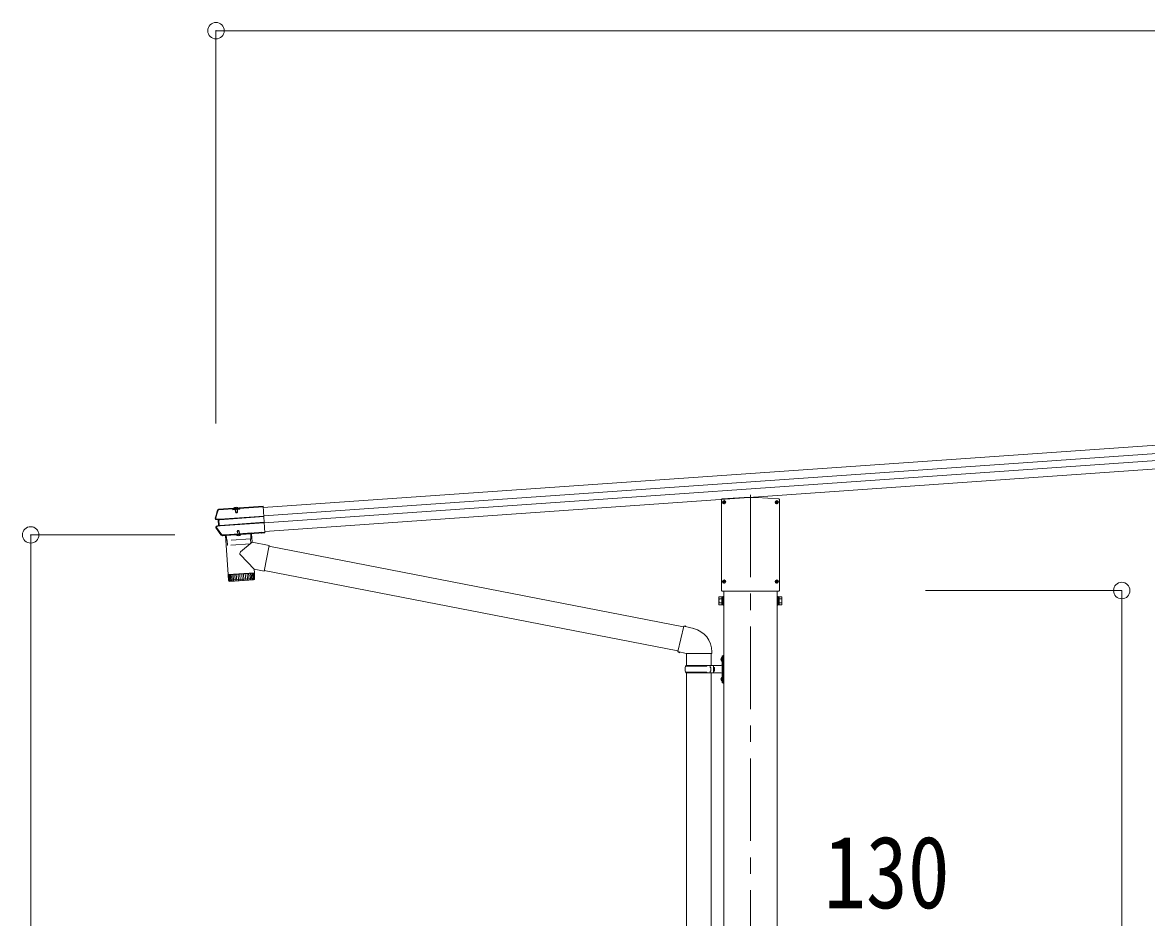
# Model space of a CAD drawing. Units: millimetres at full size; details may follow other scales. Extents: x -11243 to 11243, y -7760 to 7760.
# Drawn here: x 1431 to 4161, y -3009 to -837 of the extents above; entities that cross this region are included whole.
import ezdxf
from ezdxf.enums import TextEntityAlignment as Align

# ---------------------------------------------------------------- set-up
doc = ezdxf.new("R2010")
doc.units = ezdxf.units.MM
doc.header["$LTSCALE"] = 40
doc.header["$PDMODE"] = 32
doc.header["$PDSIZE"] = 40
for name, pattern in [('CHAIN1', [8, 5, -1, 1, -1]), ('DASHED1', [1.8, 1.2, -0.6]), ('USER2', [15, 10, -1, 1, -1, 1, -1])]:
    doc.linetypes.add(name, pattern=pattern)
for name, color, linetype, lineweight in [('0-1_本体', 5, 'CHAIN1', 9), ('0-3_ELV2', 4, 'Continuous', 9), ('0-6_OTH_LINE', 6, 'Continuous', 9), ('0-9_OUTLINE', 7, 'Continuous', 9)]:
    doc.layers.add(name, color=color, linetype=linetype, lineweight=lineweight)
doc.styles.add('ＭＳ ゴシック', font='')
doc.styles.get('ＭＳ ゴシック').set_extended_font_data('MS Gothic')

msp = doc.modelspace()

# ---------------------------------------------------------------- linework, layer by layer
at = {"layer": '0-1_本体'}
msp.add_line((3199.44, -1983.1), (3199.44, -5208.89), dxfattribs=at)
at = {"layer": '0-3_ELV2'}
for p, q in [((2016.14, -2014.03), (7594.87, -1623.96)), ((2017.56, -2034.34), (7596.29, -1644.27)), ((7597.49, -1661.48), (2018.77, -2051.58)), ((7598.91, -1681.79), (2020.19, -2071.89)), ((3183.88, -1989.33), (3183.92, -1990.32)), ((3214.99, -1989.33), (3214.96, -1990.32)), ((3268.22, -1993.05), (3214.99, -1989.32)), ((1907.78, -2018.42), (1907.59, -2018.56)), ((1907.59, -2018.56), (1907.69, -2020.03)), ((1907.69, -2020.03), (1907.82, -2019.95)), ((1908.01, -2018.39), (1907.78, -2018.42)), ((1907.89, -2019.91), (1907.78, -2018.42)), ((1907.82, -2019.95), (1907.89, -2019.91)), ((1907.89, -2019.91), (1943.5, -2017.42)), ((1908.01, -2018.39), (1943.39, -2015.92)), ((1942.21, -2017.63), (1942.35, -2019.59)), ((1959.31, -2018.41), (1942.35, -2019.59)), ((1943.5, -2017.42), (1943.39, -2015.92)), ((1943.64, -2016.71), (1943.39, -2015.92)), ((1943.57, -2018), (1943.54, -2017.54)), ((1957.88, -2017), (1943.57, -2018)), ((1957.63, -2015.87), (1943.66, -2016.85)), ((1943.66, -2016.85), (1943.74, -2017.99)), ((1944.79, -2016.77), (1944.78, -2016.57)), ((1956.06, -2016.53), (1945.37, -2017.27)), ((1947.73, -2017.71), (1947.83, -2019.21)), ((1948.32, -2018.47), (1948.45, -2017.96)), ((1948.32, -2018.47), (1953.31, -2018.12)), ((1948.32, -2018.47), (1948.8, -2025.35)), ((1948.75, -2018.44), (1948.66, -2017.95)), ((1948.75, -2018.44), (1949.3, -2026.24)), ((1952.88, -2018.15), (1952.9, -2017.65)), ((1952.88, -2018.15), (1953.42, -2025.95)), ((1953.31, -2018.12), (1953.1, -2017.64)), ((1953.31, -2018.12), (1953.79, -2025.01)), ((1953.82, -2018.79), (1953.72, -2017.29)), ((1955.37, -2017.48), (1955.3, -2016.58)), ((1956.56, -2015.94), (1956.55, -2015.75)), ((1957.76, -2014.91), (1957.63, -2015.74)), ((1957.63, -2015.87), (1957.71, -2017.01)), ((1957.76, -2014.91), (2015.92, -2010.85)), ((1957.86, -2016.41), (1957.76, -2014.91)), ((1957.84, -2016.54), (1957.86, -2016.41)), ((1959.17, -2016.44), (1957.84, -2016.54)), ((1957.84, -2016.54), (1957.88, -2017)), ((1957.86, -2016.41), (2016.02, -2012.35)), ((1959.17, -2016.44), (1959.31, -2018.41)), ((2015.92, -2010.85), (2020.42, -2075.29)), ((3129.26, -1994.54), (3129.26, -2215.19)), ((3133.19, -2000.71), (3134.3, -2000.69)), ((3133.19, -2001.71), (3134.3, -2001.72)), ((3134.3, -2000.69), (3134.82, -2000.59)), ((3134.3, -2001.72), (3134.82, -2001.82)), ((3134.92, -2000.07), (3134.82, -2000.59)), ((3134.92, -2002.34), (3134.82, -2001.82)), ((3134.94, -1998.96), (3134.92, -2000.07)), ((3134.94, -2003.45), (3134.92, -2002.34)), ((3135.94, -1998.96), (3135.96, -2000.07)), ((3135.94, -2003.45), (3135.96, -2002.34)), ((3135.96, -2000.07), (3136.06, -2000.59)), ((3135.96, -2002.34), (3136.06, -2001.82)), ((3136.57, -2000.69), (3136.06, -2000.59)), ((3136.57, -2001.72), (3136.06, -2001.82)), ((3137.68, -2000.71), (3136.57, -2000.69)), ((3137.68, -2001.71), (3136.57, -2001.72)), ((3261.19, -2000.71), (3262.3, -2000.69)), ((3261.19, -2001.71), (3262.3, -2001.72)), ((3262.3, -2000.69), (3262.82, -2000.59)), ((3262.3, -2001.72), (3262.82, -2001.82)), ((3262.92, -2000.07), (3262.82, -2000.59)), ((3262.92, -2002.34), (3262.82, -2001.82)), ((3262.94, -1998.96), (3262.92, -2000.07)), ((3262.94, -2003.45), (3262.92, -2002.34)), ((3263.94, -1998.96), (3263.96, -2000.07)), ((3263.94, -2003.45), (3263.96, -2002.34)), ((3263.96, -2000.07), (3264.06, -2000.59)), ((3263.96, -2002.34), (3264.06, -2001.82)), ((3264.57, -2000.69), (3264.06, -2000.59)), ((3264.57, -2001.72), (3264.06, -2001.82)), ((3265.68, -2000.71), (3264.57, -2000.69)), ((3265.68, -2001.71), (3264.57, -2001.72)), ((3269.62, -2215.19), (3269.62, -1994.54)), ((1906.65, -2043.8), (1901.9, -2043.23)), ((1908.06, -2042.46), (1902.08, -2041.74)), ((1907.57, -2043.74), (1906.65, -2043.8)), ((1908.98, -2042.39), (1908.06, -2042.46)), ((1909.21, -2058.79), (1908.06, -2042.46)), ((1908.29, -2043.8), (1908.82, -2043.76)), ((1909.59, -2042.41), (1909.36, -2042.43)), ((2017.59, -2034.8), (1910.47, -2042.29)), ((1910.55, -2043.53), (2017.68, -2036.04)), ((1948.8, -2025.35), (1953.79, -2025.01)), ((1953.11, -2026.76), (1953.79, -2025.01)), ((1903.42, -2060.36), (1909.21, -2058.79)), ((1908.54, -2057.6), (1907.62, -2057.67)), ((1910.12, -2058.73), (1909.21, -2058.79)), ((1909.76, -2057.4), (1909.22, -2057.44)), ((1910.47, -2058.65), (1910.69, -2058.63)), ((1911.52, -2057.39), (2018.65, -2049.9)), ((1911.61, -2058.63), (2018.73, -2051.14)), ((1953.72, -2069.92), (1953.04, -2071.67)), ((1958.03, -2071.32), (1953.04, -2071.67)), ((1953.38, -2076.48), (1953.04, -2071.67)), ((1953.8, -2076.35), (1953.41, -2070.73)), ((1957.11, -2069.68), (1953.72, -2069.92)), ((1958.03, -2071.32), (1957.11, -2069.68)), ((1957.93, -2076.06), (1957.53, -2070.44)), ((1958.37, -2076.13), (1958.03, -2071.32)), ((2005.33, -2074.47), (2005.43, -2075.97)), ((2011.31, -2074.05), (2011.42, -2075.55)), ((2011.54, -2074.4), (2020.32, -2073.79)), ((2011.54, -2074.4), (2011.64, -2075.9)), ((2012.84, -2074.31), (2012.94, -2075.81)), ((1916.65, -2081.04), (1917.37, -2080.99)), ((1917.02, -2082.52), (1917.47, -2082.49)), ((1917.37, -2080.99), (1917.47, -2082.49)), ((1923.63, -2081.69), (1917.65, -2082.11)), ((1923.53, -2080.19), (1923.63, -2081.69)), ((1923.63, -2081.15), (1923.64, -2081.15)), ((1923.86, -2082.04), (1923.63, -2081.69)), ((1923.75, -2080.54), (2005.16, -2074.85)), ((1923.75, -2080.54), (1923.86, -2082.04)), ((1923.86, -2082.04), (2005.26, -2076.35)), ((1924.19, -2082.01), (1988.04, -2077.55)), ((1950.25, -2080.44), (1950.23, -2080.19)), ((1962.02, -2079.61), (1950.25, -2080.44)), ((1962.02, -2079.61), (1962, -2079.37)), ((2005.16, -2074.85), (2005.26, -2076.35)), ((2005.43, -2075.97), (2005.26, -2076.35)), ((2011.42, -2075.55), (2005.43, -2075.97)), ((2011.64, -2075.9), (2011.42, -2075.55)), ((2011.64, -2075.9), (2020.42, -2075.29)), ((2012.91, -2075.42), (2020.4, -2074.89)), ((3133.19, -2193.21), (3134.3, -2193.19)), ((3133.19, -2194.21), (3134.3, -2194.22)), ((3134.3, -2193.19), (3134.82, -2193.09)), ((3134.3, -2194.22), (3134.82, -2194.32)), ((3134.92, -2192.57), (3134.82, -2193.09)), ((3134.92, -2194.84), (3134.82, -2194.32)), ((3134.94, -2191.46), (3134.92, -2192.57)), ((3134.94, -2195.95), (3134.92, -2194.84)), ((3135.94, -2191.46), (3135.96, -2192.57)), ((3135.94, -2195.95), (3135.96, -2194.84)), ((3135.96, -2192.57), (3136.06, -2193.09)), ((3135.96, -2194.84), (3136.06, -2194.32)), ((3136.57, -2193.19), (3136.06, -2193.09)), ((3136.57, -2194.22), (3136.06, -2194.32)), ((3137.68, -2193.21), (3136.57, -2193.19)), ((3137.68, -2194.21), (3136.57, -2194.22)), ((3261.19, -2193.26), (3262.3, -2193.24)), ((3261.19, -2194.26), (3262.3, -2194.28)), ((3262.3, -2193.24), (3262.82, -2193.14)), ((3262.3, -2194.28), (3262.82, -2194.38)), ((3262.92, -2192.63), (3262.82, -2193.14)), ((3262.92, -2194.9), (3262.82, -2194.38)), ((3262.94, -2191.52), (3262.92, -2192.63)), ((3262.94, -2196.01), (3262.92, -2194.9)), ((3263.94, -2191.52), (3263.96, -2192.63)), ((3263.94, -2196.01), (3263.96, -2194.9)), ((3263.96, -2192.63), (3264.06, -2193.14)), ((3263.96, -2194.9), (3264.06, -2194.38)), ((3264.57, -2193.24), (3264.06, -2193.14)), ((3264.57, -2194.28), (3264.06, -2194.38)), ((3265.68, -2193.26), (3264.57, -2193.24)), ((3265.68, -2194.26), (3264.57, -2194.28)), ((3122.94, -2232.01), (3123.7, -2230.69)), ((3122.94, -2249.01), (3122.94, -2232.01)), ((3129.94, -2230.69), (3123.7, -2230.69)), ((3129.94, -2235.6), (3123.7, -2235.6)), ((3129.94, -2230.69), (3129.94, -2250.32)), ((3132.44, -2231.18), (3129.94, -2231.18)), ((3130.75, -2216.69), (3268.12, -2216.69)), ((3134.44, -2216.71), (3134.44, -4965.51)), ((3264.44, -2216.71), (3264.44, -4965.51)), ((3266.44, -2231.18), (3268.94, -2231.18)), ((3268.94, -2230.69), (3268.94, -2250.32)), ((3268.94, -2230.69), (3275.18, -2230.69)), ((3268.94, -2235.6), (3275.18, -2235.6)), ((3275.94, -2232.01), (3275.18, -2230.69)), ((3275.94, -2249.01), (3275.94, -2232.01)), ((3122.94, -2249.01), (3123.7, -2250.32)), ((3129.94, -2245.41), (3123.7, -2245.41)), ((3129.94, -2250.32), (3123.7, -2250.32)), ((3129.94, -2249.58), (3132.44, -2249.58)), ((3268.94, -2249.58), (3266.44, -2249.58)), ((3268.94, -2245.41), (3275.18, -2245.41)), ((3268.94, -2250.32), (3275.18, -2250.32)), ((3275.94, -2249.01), (3275.18, -2250.32))]:
    msp.add_line(p, q, dxfattribs=at)
at = {"layer": '0-3_ELV2', "linetype": 'DASHED1'}
for p, q in [((1945.99, -2016.66), (1945.92, -2016.91)), ((1946.05, -2016.12), (1955.23, -2015.48)), ((1946.13, -2017.22), (1946.05, -2016.12)), ((1948.12, -2013.75), (1949.51, -2016.12)), ((1948.45, -2017.96), (1948.56, -2017.57)), ((1948.56, -2017.57), (1948.48, -2016.46)), ((1948.63, -2017.95), (1948.49, -2015.95)), ((1948.66, -2017.95), (1948.54, -2017.35)), ((1950.7, -2016.64), (1949.51, -2016.12)), ((1950.7, -2016.64), (1951.8, -2015.96)), ((1952.85, -2013.42), (1951.8, -2015.96)), ((1952.92, -2017.65), (1952.78, -2015.65)), ((1952.95, -2017.26), (1952.87, -2016.15)), ((1952.9, -2017.65), (1952.93, -2017.05)), ((1953.1, -2017.64), (1952.95, -2017.26)), ((1955.3, -2016.58), (1955.23, -2015.48)), ((1955.36, -2016), (1955.46, -2016.24)), ((1953.8, -2082.53), (1954.96, -2079.72)), ((1956.06, -2079.04), (1954.96, -2079.72)), ((1956.06, -2079.04), (1957.25, -2079.56)), ((1958.79, -2082.18), (1957.25, -2079.56))]:
    msp.add_line(p, q, dxfattribs=at)
at = {"layer": '0-3_ELV2', "linetype": 'USER2'}
for p, q in [((3131.04, -2001.21), (3139.84, -2001.21)), ((3135.44, -2005.61), (3135.44, -1996.81)), ((3259.04, -2001.21), (3267.84, -2001.21)), ((3263.44, -2005.61), (3263.44, -1996.81)), ((3131.04, -2193.71), (3139.84, -2193.71)), ((3135.44, -2198.11), (3135.44, -2189.31)), ((3259.04, -2193.76), (3267.84, -2193.76)), ((3263.44, -2198.16), (3263.44, -2189.36))]:
    msp.add_line(p, q, dxfattribs=at)
at = {"layer": '0-3_ELV2'}
for points in [[(3214.99, -1989.32), (3183.88, -1989.32), (3130.65, -1993.05)], [(1943.5, -2017.42), (1943.54, -2017.54), (1942.21, -2017.63)], [(1955.37, -2017.48), (1946.19, -2018.12), (1946.13, -2017.22)], [(1900.99, -2040.1), (1903.8, -2030.43), (1906.82, -2020.83)], [(1903.02, -2058.91), (1907.62, -2057.67), (1906.65, -2043.8)], [(1948.8, -2025.35), (1949.72, -2026.99), (1953.11, -2026.76)], [(1915.6, -2080.56), (1909.04, -2071.53), (1902.68, -2062.34)], [(2011.54, -2074.4), (2011.31, -2074.05), (2005.33, -2074.47), (2005.16, -2074.85)], [(1923.75, -2080.54), (1923.53, -2080.19), (1917.54, -2080.61), (1917.37, -2080.99)], [(1917.54, -2080.61), (1917.65, -2082.11), (1917.47, -2082.49)], [(1988.47, -2076.51), (1988.4, -2075.52), (1923.55, -2080.05), (1923.62, -2081.05)]]:
    msp.add_lwpolyline(points, dxfattribs=at)
for points in [[(3132.44, -2229.88), (3132.44, -2250.88), (3134.44, -2250.88), (3134.44, -2229.88)], [(3266.44, -2229.88), (3266.44, -2250.88), (3264.44, -2250.88), (3264.44, -2229.88)]]:
    msp.add_lwpolyline(points, close=True, dxfattribs=at)
for centre in [(3135.44, -2001.21), (3263.44, -2001.21), (3135.44, -2193.71), (3263.44, -2193.76)]:
    msp.add_circle(centre, 4, dxfattribs=at)
for centre, radius, start, end in [((1908.32, -2021.66), 3.19, 103.22631, 162.05142), ((1907.96, -2021.19), 1.2, 102.71221, 162.01357), ((1945.33, -2016.53), 0.55, 142.43917, 184), ((1945.34, -2016.73), 0.545, 184, 274), ((1950.99, -2020.89), 7.7, 45.56083, 142.43917), ((1956.02, -2015.98), 0.545, 274, 4), ((1956, -2015.79), 0.55, 4, 45.56083), ((3135.44, -2001.21), 2.3, 167.44414, 192.55586), ((3135.44, -2001.21), 2.3, 77.44414, 102.55586), ((3135.44, -2001.21), 2.3, 257.44414, 282.55586), ((3135.44, -2001.21), 2.3, 347.44414, 12.55586), ((3263.44, -2001.21), 2.3, 167.44414, 192.55586), ((3263.44, -2001.21), 2.3, 77.44414, 102.55586), ((3263.44, -2001.21), 2.3, 257.44414, 282.55586), ((3263.44, -2001.21), 2.3, 347.44414, 12.55586), ((1902.23, -2040.45), 2.8, 164.31277, 263.16971), ((2382.84, -2175.43), 502, 162.04537, 164.31277), ((1902.24, -2040.45), 1.3, 164.24366, 263.03582), ((1903.76, -2061.61), 2.8, 105.16971, 214.06629), ((2317.29, -1781.99), 502, 214.06629, 216.59248), ((1903.76, -2061.61), 1.3, 105.30295, 214.13631), ((1916.8, -2079.34), 3.19, 216.58984, 274.01289), ((1916.56, -2079.85), 1.2, 216.62025, 274.01295), ((1924.62, -2080.98), 1, 184, 274), ((1955.79, -2075.09), 7.7, 223.98312, 324.01688), ((1987.47, -2076.58), 1, 274, 4), ((3135.44, -2193.71), 2.3, 167.44414, 192.55586), ((3135.44, -2193.71), 2.3, 77.44414, 102.55586), ((3135.44, -2193.71), 2.3, 257.44414, 282.55586), ((3135.44, -2193.71), 2.3, 347.44414, 12.55586), ((3263.44, -2193.76), 2.3, 167.44414, 192.55586), ((3263.44, -2193.76), 2.3, 77.44414, 102.55586), ((3263.44, -2193.76), 2.3, 257.44414, 282.55586), ((3263.44, -2193.76), 2.3, 347.44414, 12.55586), ((3127.28, -2233.14), 4.34, 145.61575, 214.38425), ((3139.18, -2240.51), 16.24, 162.41205, 197.58795), ((3271.59, -2233.14), 4.34, 325.61575, 34.38425), ((3259.7, -2240.51), 16.24, 342.41205, 17.58795), ((3127.28, -2247.87), 4.34, 145.61575, 214.38425), ((3271.59, -2247.87), 4.34, 325.61575, 34.38425)]:
    msp.add_arc(centre, radius, start, end, dxfattribs=at)
at = {"layer": '0-3_ELV2', "linetype": 'DASHED1'}
for centre, radius, start, end in [((1945.44, -2016.77), 0.5, 274, 344), ((1946.76, -2016.88), 0.8, 94, 164), ((1947.98, -2016.49), 0.5, 4, 94), ((1953.37, -2016.11), 0.5, 94, 184), ((1954.63, -2016.33), 0.8, 24, 94), ((1955.92, -2016.04), 0.5, 204, 274)]:
    msp.add_arc(centre, radius, start, end, dxfattribs=at)
at = {"layer": '0-3_ELV2'}
for centre, major_axis, ratio, start_param, end_param in [((1943.86, -2019.9), (-0.22, 3.19), 0.014286, 5.9883828, 6.2220988), ((1957.85, -2018.92), (-0.22, 3.19), 0.014286, 0.0610865, 0.2948025), ((3130.76, -1994.54), (1.02, 1.1), 0.998844, 0.8220427, 2.31955), ((3268.12, -1994.54), (-1.02, 1.1), 0.998844, 3.9636353, 5.4611426), ((1910.59, -2044.1), (3.03, -0.36), 0.014525, 2.4375911, 3.0658321), ((1910.59, -2044.11), (2.99, 0.21), 0.19438, 1.5707963, 2.1939282), ((1910.49, -2042.58), (1.52, -0.18), 0.014525, 2.4126357, 3.0658321), ((1910.49, -2042.58), (1.5, 0.1), 0.19438, 1.5707963, 2.2034964), ((1911.48, -2056.8), (2.95, 0.8), 0.014957, 3.2171785, 3.8372566), ((1911.48, -2056.81), (2.99, 0.21), 0.19438, 4.0848352, 4.712389), ((1911.59, -2058.33), (1.48, 0.4), 0.014957, 3.2171785, 3.8435615), ((1911.59, -2058.34), (1.5, 0.1), 0.19438, 4.0561004, 4.712389), ((3130.76, -2215.19), (1.06, -1.06), 0.998765, 3.9288543, 5.4959237), ((3268.12, -2215.19), (1.06, 1.06), 0.998765, 3.9288543, 5.4959237)]:
    msp.add_ellipse(centre, major_axis=major_axis, ratio=ratio, start_param=start_param, end_param=end_param, dxfattribs=at)
at = {"layer": '0-6_OTH_LINE'}
for p, q in [((1901.44, -856.81), (1901.44, -1810.5)), ((7679.44, -856.81), (1901.44, -856.81)), ((1451.44, -2080.52), (1801.44, -2080.52)), ((1451.44, -4415.51), (1451.44, -2080.52)), ((4101.23, -2215.51), (3624.44, -2215.51)), ((4101.23, -4415.51), (4101.23, -2215.51))]:
    msp.add_line(p, q, dxfattribs=at)
for p in [(1901.44, -856.81), (1451.44, -2080.52), (4101.23, -2215.51)]:
    msp.add_point(p, dxfattribs=at)
at = {"layer": '0-9_OUTLINE'}
for p, q in [((1924.13, -2082.02), (1930.75, -2176.78)), ((1989.43, -2098.36), (1961.12, -2121.82)), ((1987.97, -2077.55), (1989.43, -2098.36)), ((2030.18, -2106.28), (1989.43, -2098.36)), ((1993.99, -2163.63), (1960.72, -2129.14)), ((2030.18, -2106.28), (2018.12, -2168.32)), ((3036.97, -2303.61), (2029.88, -2107.85)), ((1930.75, -2176.78), (1994.6, -2172.32)), ((1994.67, -2173.32), (1930.82, -2177.78)), ((1930.82, -2177.78), (1931.96, -2190.79)), ((1932.54, -2192.31), (1931.52, -2177.73)), ((1932.75, -2177.65), (1933.79, -2192.61)), ((1935.61, -2192.48), (1934.56, -2177.52)), ((1935.24, -2176.47), (1935.33, -2177.47)), ((1936.92, -2177.36), (1937.97, -2192.32)), ((1940.83, -2192.12), (1939.78, -2177.16)), ((1944.14, -2191.89), (1943.09, -2176.92)), ((1946.78, -2176.67), (1947.83, -2191.63)), ((1950.79, -2176.39), (1951.83, -2191.35)), ((1955.02, -2176.09), (1956.07, -2191.05)), ((1959.41, -2175.78), (1960.45, -2190.75)), ((1963.86, -2175.47), (1964.91, -2190.43)), ((1968.29, -2175.16), (1969.33, -2190.13)), ((1972.61, -2174.86), (1973.66, -2189.82)), ((1976.74, -2174.57), (1977.79, -2189.53)), ((1980.6, -2174.3), (1981.64, -2189.26)), ((1984.11, -2174.06), (1985.15, -2189.02)), ((1987.2, -2173.84), (1988.25, -2188.8)), ((1989.82, -2173.66), (1990.86, -2188.62)), ((1990.11, -2172.63), (1990.16, -2173.63)), ((1991.91, -2173.51), (1992.95, -2188.47)), ((1993.43, -2173.4), (1994.48, -2188.37)), ((1993.99, -2163.63), (1994.6, -2172.32)), ((1993.99, -2163.63), (2018.12, -2168.32)), ((1995.35, -2186.35), (1994.67, -2173.32)), ((3023.37, -2362.09), (2018.43, -2166.75)), ((1931.96, -2190.73), (1995.35, -2186.3)), ((1992.56, -2189.5), (1935.16, -2193.52)), ((3037.35, -2301.98), (3022.99, -2363.73)), ((3037.35, -2301.98), (3061.66, -2307.79)), ((3022.99, -2363.73), (3043.07, -2368.27)), ((3022.99, -2363.73), (3026.99, -2366.41)), ((3027.87, -2364.84), (3026.99, -2366.41)), ((3043.07, -2368.27), (3105.8, -2368.27)), ((3044.44, -2368.27), (3044.44, -2397.45)), ((3104.44, -2368.27), (3104.44, -2397.45)), ((3105.8, -2364.11), (3105.8, -2368.27)), ((3130.41, -2374.45), (3133.41, -2372.95)), ((3130.41, -2374.45), (3130.41, -2438.45)), ((3133.41, -2372.95), (3133.41, -2439.95)), ((3133.41, -2372.95), (3134.41, -2372.95)), ((3134.41, -2372.95), (3134.41, -2439.95)), ((3041.44, -2399.45), (3091.77, -2399.45)), ((3042.44, -2397.45), (3128.44, -2397.45)), ((3042.44, -2397.45), (3042.44, -2399.45)), ((3101.44, -2397.45), (3101.44, -2401.95)), ((3101.44, -2401.95), (3103.44, -2401.95)), ((3103.44, -2401.95), (3103.44, -2410.95)), ((3109.41, -2397.45), (3109.41, -2415.45)), ((3109.41, -2401.95), (3112.41, -2401.95)), ((3112.41, -2401.95), (3112.41, -2410.95)), ((3128.11, -2380.3), (3130.16, -2381.3)), ((3129.38, -2378.3), (3130.01, -2378.3)), ((3129.38, -2378.3), (3129.38, -2386.6)), ((3129.38, -2386.6), (3130.01, -2386.6)), ((3130.01, -2378.3), (3130.41, -2378.7)), ((3130.16, -2381.3), (3130.77, -2382.45)), ((3041.44, -2413.45), (3091.77, -2413.45)), ((3042.44, -2415.45), (3042.44, -2413.45)), ((3042.44, -2415.45), (3128.44, -2415.45)), ((3044.44, -2415.45), (3044.44, -3294.48)), ((3101.44, -2415.45), (3101.44, -2410.95)), ((3101.44, -2410.95), (3103.44, -2410.95)), ((3104.44, -2415.45), (3104.44, -3294.48)), ((3109.41, -2410.95), (3112.41, -2410.95)), ((3128.11, -2428.3), (3130.16, -2429.3)), ((3129.38, -2426.3), (3130.01, -2426.3)), ((3129.38, -2426.3), (3129.38, -2434.6)), ((3130.01, -2426.3), (3130.01, -2434.6)), ((3130.01, -2426.3), (3130.41, -2426.7)), ((3130.16, -2429.3), (3130.77, -2430.45)), ((3129.38, -2434.6), (3130.01, -2434.6)), ((3130.01, -2434.6), (3130.41, -2434.2)), ((3130.41, -2438.45), (3133.41, -2439.95)), ((3133.41, -2439.95), (3134.41, -2439.95))]:
    msp.add_line(p, q, dxfattribs=at)
at = {"layer": '0-9_OUTLINE', "linetype": 'DASHED1'}
for p, q in [((1926.34, -2081.86), (1927.48, -2093.32)), ((1985.9, -2089.73), (1928.01, -2093.77)), ((1929.49, -2105.22), (1928.21, -2093.76)), ((1985.43, -2101.79), (1930.02, -2105.66)), ((1985.89, -2101.27), (1985.57, -2089.75)), ((1985.89, -2077.7), (1986.36, -2089.21))]:
    msp.add_line(p, q, dxfattribs=at)
at = {"layer": '0-9_OUTLINE'}
for points in [[(3037.35, -2301.98), (3042.07, -2301.54), (3042.21, -2303.14)], [(3128.11, -2384.6), (3130.16, -2383.6), (3130.77, -2382.45)], [(3130.01, -2378.3), (3130.01, -2386.6), (3130.41, -2386.2)], [(3128.11, -2432.6), (3130.16, -2431.6), (3130.77, -2430.45)]]:
    msp.add_lwpolyline(points, dxfattribs=at)
at = {"layer": '0-9_OUTLINE', "linetype": 'DASHED1'}
for centre, start, end in [((1927.97, -2093.27), 185.67065, 274), ((1985.39, -2101.29), 274, 1.61406), ((1985.86, -2089.23), 274, 2.32935), ((1929.99, -2105.16), 186.38594, 274)]:
    msp.add_arc(centre, 0.5, start, end, dxfattribs=at)
at = {"layer": '0-9_OUTLINE'}
for centre, radius, start, end in [((1964.31, -2125.67), 5, 129.65551, 223.97399), ((1934.95, -2190.52), 3, 185, 274.04832), ((1992.35, -2186.51), 3, 274, 3), ((3047.8, -2364.11), 58, 0, 76.56538), ((3090.19, -2406.45), 49.25, 171.82876, 180.00002), ((3091.77, -2397.45), 2, 270, 359.99998), ((3133.71, -2382.45), 6, 136.21765, 223.78235), ((3128.41, -2395.45), 2, 270, 359.99998), ((3090.19, -2406.45), 49.25, 180.00002, 188.17127), ((3091.77, -2415.45), 2, 0.00005, 90.00004), ((3133.71, -2430.45), 6, 136.21765, 223.78235), ((3128.41, -2417.45), 2, 0.00005, 90.00004)]:
    msp.add_arc(centre, radius, start, end, dxfattribs=at)

# ---------------------------------------------------------------- texts
at = {"layer": '0-6_OTH_LINE', "color": 7, "style": 'ＭＳ ゴシック', "width": 0.85}
msp.add_text('130', height=176, dxfattribs=at).set_placement((3378.05, -3039.5), align=Align.BOTTOM_LEFT)

doc.saveas('drawing.dxf')
